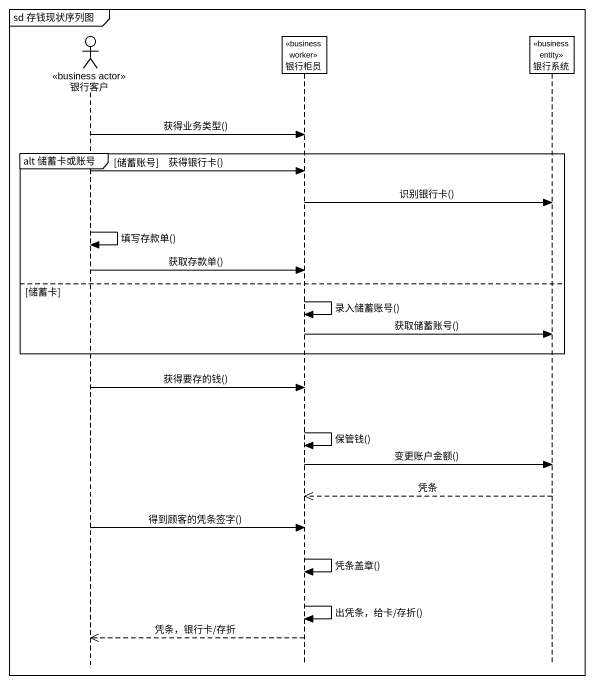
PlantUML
@startuml
mainframe sd 存钱现状序列图
hide footbox
actor 银行客户 <<business actor>>
participant 银行柜员 <<business worker>>
participant 银行系统 <<business entity>>

银行客户 -> 银行柜员 : 获得业务类型()
group alt 储蓄卡或账号 [储蓄账号]
  银行客户 -> 银行柜员 : 获得银行卡()
  银行柜员 -> 银行系统 : 识别银行卡()
  银行客户 -> 银行客户 : 填写存款单()
  银行客户 -> 银行柜员 : 获取存款单()
else 储蓄卡
  银行柜员 -> 银行柜员 : 录入储蓄账号()
  银行柜员 -> 银行系统 : 获取储蓄账号()
end
银行客户 -> 银行柜员 : 获得要存的钱()
银行柜员 -> 银行柜员 : 保管钱()
银行柜员 -> 银行系统 : 变更账户金额()
银行系统 -->> 银行柜员 : 凭条
银行客户 -> 银行柜员 : 得到顾客的凭条签字()
银行柜员 -> 银行柜员 : 凭条盖章()
银行柜员 -> 银行柜员 : 出凭条，给卡/存折()
银行柜员 -->> 银行客户 : 凭条，银行卡/存折
@enduml
